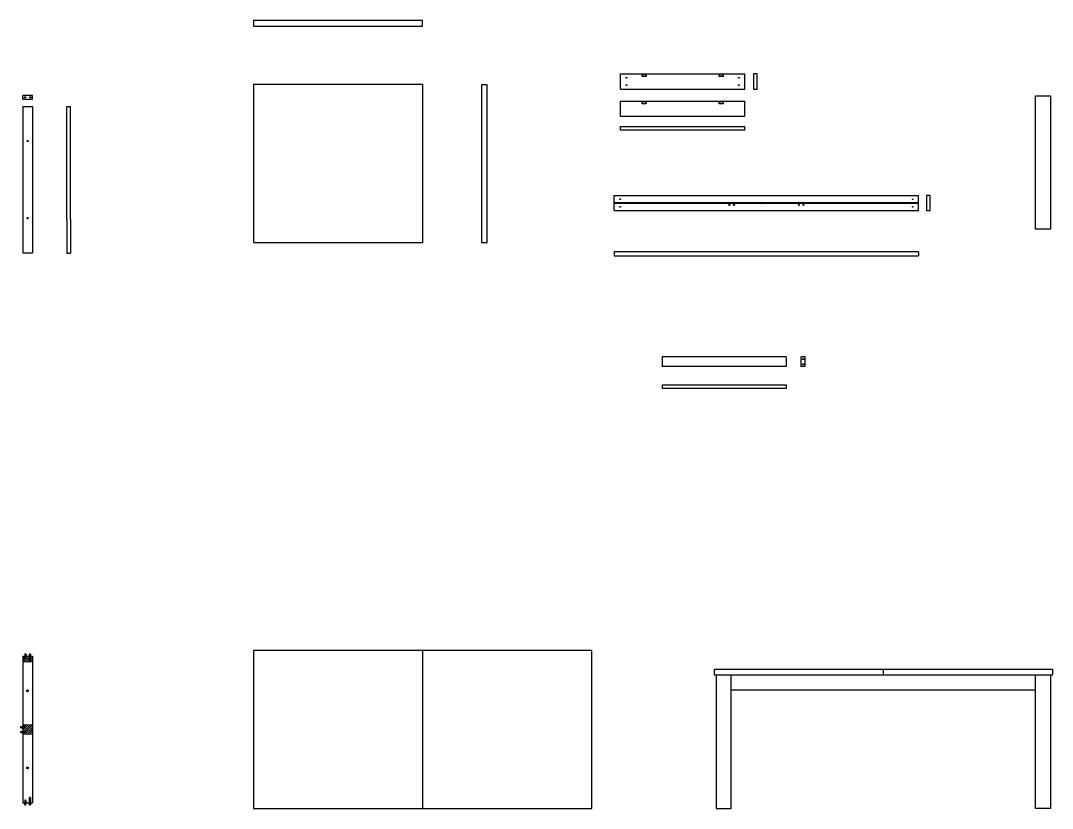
# Model space of a CAD drawing. Header units: millimetres. Extents: x 87 to 2337, y 122 to 625.
# Drawn here: x 87 to 636, y 122 to 541 of the extents above; entities that cross this region are included whole.
import ezdxf

# ---------------------------------------------------------------- set-up
doc = ezdxf.new("R2010")
doc.units = ezdxf.units.MM
doc.linetypes.add('TRATTOPUNTO', pattern=[25.4, 12.7, -6.35, 0, -6.35])
doc.layers.get('0').update_dxf_attribs({"color": 255})
doc.layers.add('A-FURN', color=8, linetype='Continuous', lineweight=18)
doc.layers.add('VITI', color=4, linetype='Continuous')
pattern_1 = [(45, (-818.4699, 0), (-0.561266, 0.561266), [])]

# ---------------------------------------------------------------- blocks, each defined once
blk = doc.blocks.new('*U88')
blk.add_lwpolyline([(0, 0), (0, 0.1), (0.05, 0), (0.12, -0.4), (0.12, -0.5), (0.07, -0.4), (0, 0)])
blk = doc.blocks.new('*U89')
at = {"color": 0, "linetype": 'ByBlock', "lineweight": -2, "transparency": 16777216}
for p in [(42.38, 270.66), (42.6, 270.66), (42.81, 270.66), (43.03, 270.66), (43.24, 270.66)]:
    blk.add_blockref('*U88', p, dxfattribs=at)
blk = doc.blocks.new('*U86')
blk.add_lwpolyline([(0, 0), (0, 0.1), (0.05, 0), (0.12, -0.4), (0.12, -0.5), (0.07, -0.4), (0, 0)])
blk = doc.blocks.new('*U87')
at = {"color": 0, "linetype": 'ByBlock', "lineweight": -2, "transparency": 16777216}
for p in [(42.38, 270.66), (42.6, 270.66), (42.81, 270.66), (43.03, 270.66), (43.24, 270.66)]:
    blk.add_blockref('*U86', p, dxfattribs=at)

msp = doc.modelspace()

# ---------------------------------------------------------------- hatches: boundary and pattern name
at = {"layer": 'A-FURN'}
h = msp.add_hatch(dxfattribs=at)
h.set_pattern_fill('ANSI31', color=256, scale=0.25)
h.set_pattern_definition(pattern_1)
h.paths.add_polyline_path([(91.78, 203.09), (89.93, 203.09), (89.93, 203.08), (89.93, 202.94), (89.93, 201.95, -0.147519), (89.92, 201.92), (89.86, 201.83, -0.251337), (89.78, 201.79), (89.48, 201.79, -0.250678), (89.4, 201.83), (89.34, 201.92, -0.148152), (89.33, 201.95), (89.33, 202.94), (89.33, 203.08), (89.33, 203.09), (88.38, 203.09), (88.38, 199.98), (93.38, 199.98), (93.38, 203.09), (92.48, 203.09), (92.48, 200.84), (92.33, 200.84), (92.33, 200.44), (92.43, 200.44), (92.43, 200.24), (91.83, 200.24), (91.83, 200.44), (91.93, 200.44), (91.93, 200.84), (91.78, 200.84)])
h = msp.add_hatch(dxfattribs=at)
h.set_pattern_fill('ANSI31', color=256, scale=0.25)
h.set_pattern_definition(pattern_1)
h.paths.add_polyline_path([(93.38, 166.59), (88.38, 166.59), (88.38, 165.58), (88.45, 165.58), (89.45, 165.58), (89.56, 165.51, -0.251337), (89.6, 165.43), (89.6, 165.14, -0.250678), (89.56, 165.05), (89.45, 164.98), (88.45, 164.98), (88.38, 164.98), (88.38, 163.08), (88.45, 163.08), (89.45, 163.08), (89.56, 163.01, -0.251337), (89.6, 162.93), (89.6, 162.64, -0.250678), (89.56, 162.55), (89.45, 162.48), (88.45, 162.48), (88.38, 162.48), (88.38, 161.59), (93.38, 161.59)])

# ---------------------------------------------------------------- linework, layer by layer
for p, q in [((301.1, 541.27), (211.1, 541.27)), ((211.1, 541.27), (211.1, 538.27)), ((211.1, 538.27), (301.1, 538.27)), ((301.1, 538.27), (301.1, 541.27)), ((406.47, 512.88), (472.47, 512.88)), ((406.47, 504.88), (406.47, 512.88)), ((417.97, 511.48), (417.97, 512.18)), ((417.97, 512.18), (418.47, 512.18)), ((419.97, 511.48), (417.97, 511.48)), ((418.47, 512.18), (418.47, 512.88)), ((419.47, 512.88), (419.47, 512.18)), ((419.97, 512.18), (419.47, 512.18)), ((419.97, 512.18), (419.97, 511.48)), ((458.97, 511.48), (458.97, 512.18)), ((458.97, 512.18), (459.47, 512.18)), ((460.97, 511.48), (458.97, 511.48)), ((459.47, 512.18), (459.47, 512.88)), ((460.47, 512.88), (460.47, 512.18)), ((460.97, 512.18), (460.47, 512.18)), ((460.97, 512.18), (460.97, 511.48)), ((472.47, 504.88), (472.47, 512.88)), ((477.18, 512.88), (477.18, 504.88)), ((479.18, 512.88), (477.18, 512.88)), ((479.18, 504.88), (479.18, 512.88)), ((211.1, 507.27), (211.1, 423.27)), ((301.1, 507.27), (211.1, 507.27)), ((301.1, 507.27), (301.1, 423.27)), ((335.44, 507.17), (332.44, 507.17)), ((332.44, 507.17), (332.44, 423.17)), ((335.44, 423.17), (335.44, 507.17)), ((93.38, 501.43), (88.38, 501.43)), ((88.38, 499.43), (88.38, 501.43)), ((93.38, 499.43), (93.38, 501.43)), ((406.47, 504.88), (472.47, 504.88)), ((477.18, 504.88), (479.18, 504.88)), ((627.21, 430.22), (627.21, 501.22)), ((635.21, 501.22), (635.21, 430.22)), ((88.38, 499.43), (93.38, 499.43)), ((88.38, 495.65), (88.38, 417.65)), ((88.38, 495.65), (93.38, 495.65)), ((88.38, 495.65), (90.88, 495.65)), ((90.88, 495.65), (93.38, 495.65)), ((93.38, 495.65), (93.38, 417.65)), ((111.69, 477.39), (111.69, 495.51)), ((111.69, 495.51), (113.7, 495.51)), ((113.7, 477.47), (113.7, 495.51)), ((406.47, 498.41), (472.47, 498.41)), ((406.47, 490.41), (406.47, 498.41)), ((417.97, 497.01), (417.97, 497.71)), ((417.97, 497.71), (418.47, 497.71)), ((419.97, 497.01), (417.97, 497.01)), ((418.47, 497.71), (418.47, 498.41)), ((418.47, 498.41), (419.47, 498.41)), ((419.47, 498.41), (419.47, 497.71)), ((419.97, 497.71), (419.47, 497.71)), ((419.97, 497.71), (419.97, 497.01)), ((458.97, 497.01), (458.97, 497.71)), ((458.97, 497.71), (459.47, 497.71)), ((460.97, 497.01), (458.97, 497.01)), ((459.47, 497.71), (459.47, 498.41)), ((460.47, 498.41), (460.47, 497.71)), ((460.97, 497.71), (460.47, 497.71)), ((460.97, 497.71), (460.97, 497.01)), ((472.47, 490.41), (472.47, 498.41)), ((406.47, 490.41), (472.47, 490.41)), ((406.47, 483.01), (406.47, 485.01)), ((406.47, 485.01), (472.47, 485.01)), ((472.47, 483.01), (472.47, 485.01)), ((472.47, 483.01), (406.47, 483.01)), ((111.68, 435.65), (111.69, 477.39)), ((113.7, 435.51), (113.7, 477.47)), ((403.05, 448.21), (565.05, 448.21)), ((403.05, 440.21), (403.05, 448.21)), ((565.05, 440.21), (565.05, 448.21)), ((571.19, 448.29), (569.19, 448.21)), ((569.19, 448.21), (569.19, 440.21)), ((571.19, 440.21), (571.19, 448.29)), ((403.05, 440.21), (565.05, 440.21)), ((569.19, 440.21), (571.19, 440.21)), ((111.68, 435.65), (111.69, 417.51)), ((113.7, 435.51), (113.7, 417.51)), ((635.21, 430.22), (627.21, 430.22)), ((211.1, 423.27), (301.1, 423.27)), ((332.44, 423.17), (335.44, 423.17)), ((335.44, 423.17), (335.44, 424.17)), ((88.38, 417.65), (93.38, 417.65)), ((111.69, 417.51), (113.7, 417.51)), ((565.05, 418.17), (403.05, 418.17)), ((403.05, 418.17), (403.05, 416.17)), ((565.05, 418.17), (565.05, 416.17)), ((403.05, 416.17), (565.05, 416.17)), ((494.62, 362.29), (428.62, 362.29)), ((428.62, 362.29), (428.62, 359.79)), ((428.62, 359.79), (428.62, 357.29)), ((494.62, 357.29), (428.62, 357.29)), ((494.62, 362.29), (494.62, 357.29)), ((502.61, 357.29), (502.61, 362.29)), ((504.61, 362.29), (502.61, 362.29)), ((504.61, 357.29), (502.61, 357.29)), ((504.61, 357.29), (504.61, 362.29)), ((428.62, 347.5), (494.62, 347.5)), ((428.62, 347.5), (428.62, 345.55)), ((494.62, 347.5), (494.62, 345.5)), ((494.62, 345.5), (428.62, 345.55)), ((89.33, 204.09), (89.93, 204.09)), ((89.33, 204.08), (89.33, 203.08)), ((89.4, 204.2), (89.34, 204.1)), ((89.45, 203.99), (89.45, 203.08)), ((89.78, 204.24), (89.48, 204.24)), ((89.57, 203.99), (89.57, 203.08)), ((89.69, 203.99), (89.69, 203.08)), ((89.81, 203.99), (89.81, 203.08)), ((89.86, 204.2), (89.92, 204.1)), ((89.93, 204.07), (89.93, 203.08)), ((91.93, 204.1), (91.93, 204.19)), ((91.93, 203.88), (91.93, 204.05)), ((91.93, 203.66), (91.93, 203.83)), ((91.93, 203.45), (91.93, 203.61)), ((91.93, 203.23), (91.93, 203.4)), ((91.93, 203.09), (91.93, 203.18)), ((91.98, 204.24), (92.28, 204.24)), ((92.33, 204.19), (92.33, 204.17)), ((92.33, 204.12), (92.33, 203.95)), ((92.33, 203.9), (92.33, 203.73)), ((92.33, 203.68), (92.33, 203.52)), ((92.33, 203.47), (92.33, 203.3)), ((92.33, 203.25), (92.33, 203.09)), ((211.1, 206.09), (211.1, 122.09)), ((391.1, 206.09), (211.1, 206.09)), ((301.1, 206.09), (301.1, 122.09)), ((391.1, 122.09), (391.1, 206.09)), ((88.38, 203.09), (88.38, 125.09)), ((88.38, 203.09), (93.38, 203.09)), ((88.38, 203.09), (90.88, 203.09)), ((89.33, 203.08), (89.33, 202.94)), ((89.33, 201.95), (89.33, 202.94)), ((89.33, 201.94), (89.93, 201.94)), ((89.4, 201.83), (89.34, 201.92)), ((89.45, 203.08), (89.45, 202.94)), ((89.45, 201.95), (89.45, 202.94)), ((89.78, 201.79), (89.48, 201.79)), ((89.57, 203.08), (89.57, 202.94)), ((89.57, 201.95), (89.57, 202.94)), ((89.69, 203.08), (89.69, 202.94)), ((89.69, 201.95), (89.69, 202.94)), ((89.81, 203.08), (89.81, 202.94)), ((89.81, 201.95), (89.81, 202.94)), ((89.86, 201.83), (89.92, 201.92)), ((89.93, 203.08), (89.93, 202.94)), ((89.93, 201.95), (89.93, 202.94)), ((90.88, 203.09), (93.38, 203.09)), ((91.78, 200.84), (91.78, 203.09)), ((91.78, 203.09), (92.48, 203.09)), ((91.78, 203.04), (91.78, 202.94)), ((91.85, 202.99), (91.78, 203.04)), ((91.78, 200.94), (91.85, 200.99)), ((91.78, 200.84), (92.48, 200.84)), ((91.83, 200.44), (92.43, 200.44)), ((91.83, 200.24), (91.83, 200.44)), ((91.83, 200.24), (92.43, 200.24)), ((91.85, 200.99), (91.85, 202.99)), ((91.93, 201.04), (91.93, 202.94)), ((91.93, 200.84), (91.93, 200.44)), ((91.95, 200.84), (92.3, 200.84)), ((92.33, 201.04), (92.33, 202.94)), ((92.33, 200.84), (92.33, 200.44)), ((92.4, 202.99), (92.48, 203.04)), ((92.4, 200.99), (92.4, 202.99)), ((92.48, 200.94), (92.4, 200.99)), ((92.43, 200.24), (92.43, 200.44)), ((92.48, 203.09), (92.48, 200.84)), ((92.48, 200.94), (92.48, 201.04)), ((93.38, 203.09), (93.38, 125.09)), ((456.21, 196.09), (636.21, 196.09)), ((456.21, 196.09), (456.21, 193.09)), ((456.21, 193.09), (636.21, 193.09)), ((456.21, 193.09), (457.21, 193.09)), ((457.21, 193.09), (457.21, 122.09)), ((465.21, 122.09), (465.21, 193.09)), ((627.21, 122.09), (627.21, 193.09)), ((635.21, 193.09), (635.21, 122.09)), ((636.21, 196.09), (636.21, 193.09)), ((465.21, 185.09), (627.21, 185.09)), ((87.15, 165.43), (87.15, 165.14)), ((87.19, 165.51), (87.29, 165.58)), ((87.19, 165.05), (87.29, 164.99)), ((87.3, 164.99), (87.3, 165.58)), ((87.31, 164.98), (88.31, 164.98)), ((87.32, 165.58), (88.31, 165.58)), ((87.4, 165.46), (88.31, 165.46)), ((87.4, 165.34), (88.31, 165.34)), ((87.4, 165.22), (88.31, 165.22)), ((87.4, 165.1), (88.31, 165.1)), ((88.31, 165.58), (88.45, 165.58)), ((88.31, 165.46), (88.45, 165.46)), ((88.31, 165.34), (88.45, 165.34)), ((88.31, 165.22), (88.45, 165.22)), ((88.31, 165.1), (88.45, 165.1)), ((88.31, 164.98), (88.45, 164.98)), ((89.44, 165.58), (88.45, 165.58)), ((89.44, 165.46), (88.45, 165.46)), ((89.44, 165.34), (88.45, 165.34)), ((89.44, 165.22), (88.45, 165.22)), ((89.44, 165.1), (88.45, 165.1)), ((89.44, 164.98), (88.45, 164.98)), ((89.45, 164.99), (89.45, 165.58)), ((89.56, 165.51), (89.47, 165.58)), ((89.56, 165.05), (89.47, 164.99)), ((89.6, 165.43), (89.6, 165.14)), ((87.15, 162.93), (87.15, 162.64)), ((87.19, 163.01), (87.29, 163.08)), ((87.19, 162.55), (87.29, 162.49)), ((87.3, 162.49), (87.3, 163.08)), ((87.31, 162.48), (88.31, 162.48)), ((87.32, 163.08), (88.31, 163.08)), ((87.4, 162.96), (88.31, 162.96)), ((87.4, 162.84), (88.31, 162.84)), ((87.4, 162.72), (88.31, 162.72)), ((87.4, 162.6), (88.31, 162.6)), ((88.31, 163.08), (88.45, 163.08)), ((88.31, 162.96), (88.45, 162.96)), ((88.31, 162.84), (88.45, 162.84)), ((88.31, 162.72), (88.45, 162.72)), ((88.31, 162.6), (88.45, 162.6)), ((88.31, 162.48), (88.45, 162.48)), ((89.44, 163.08), (88.45, 163.08)), ((89.44, 162.96), (88.45, 162.96)), ((89.44, 162.84), (88.45, 162.84)), ((89.44, 162.72), (88.45, 162.72)), ((89.44, 162.6), (88.45, 162.6)), ((89.44, 162.48), (88.45, 162.48)), ((89.45, 162.49), (89.45, 163.08)), ((89.56, 163.01), (89.47, 163.08)), ((89.56, 162.55), (89.47, 162.49)), ((89.6, 162.93), (89.6, 162.64)), ((89.4, 126.35), (89.34, 126.26)), ((89.78, 126.4), (89.48, 126.4)), ((89.86, 126.35), (89.92, 126.26)), ((92.48, 127.34), (91.78, 127.34)), ((91.78, 125.09), (91.78, 127.34)), ((91.78, 127.24), (91.78, 127.14)), ((91.78, 127.24), (91.85, 127.19)), ((92.43, 127.94), (91.83, 127.94)), ((91.83, 127.94), (91.83, 127.74)), ((92.43, 127.74), (91.83, 127.74)), ((91.85, 127.19), (91.85, 125.19)), ((91.93, 127.34), (91.93, 127.74)), ((91.93, 127.14), (91.93, 125.24)), ((92.3, 127.34), (91.95, 127.34)), ((92.33, 127.34), (92.33, 127.74)), ((92.33, 127.14), (92.33, 125.24)), ((92.48, 127.24), (92.4, 127.19)), ((92.4, 127.19), (92.4, 125.19)), ((92.43, 127.94), (92.43, 127.74)), ((92.48, 127.34), (92.48, 125.09)), ((88.38, 125.09), (93.38, 125.09)), ((90.88, 125.09), (88.38, 125.09)), ((89.33, 126.25), (89.93, 126.25)), ((89.33, 126.23), (89.33, 125.24)), ((89.33, 125.24), (89.33, 125.1)), ((89.33, 124.11), (89.33, 125.1)), ((89.33, 124.09), (89.93, 124.09)), ((89.4, 123.99), (89.34, 124.08)), ((89.45, 126.15), (89.45, 125.24)), ((89.45, 125.24), (89.45, 125.1)), ((89.45, 124.11), (89.45, 125.1)), ((89.78, 123.94), (89.48, 123.94)), ((89.57, 126.15), (89.57, 125.24)), ((89.57, 125.24), (89.57, 125.1)), ((89.57, 124.11), (89.57, 125.1)), ((89.69, 126.15), (89.69, 125.24)), ((89.69, 125.24), (89.69, 125.1)), ((89.69, 124.11), (89.69, 125.1)), ((89.81, 126.15), (89.81, 125.24)), ((89.81, 125.24), (89.81, 125.1)), ((89.81, 124.11), (89.81, 125.1)), ((89.86, 123.99), (89.92, 124.08)), ((89.93, 126.23), (89.93, 125.24)), ((89.93, 125.24), (89.93, 125.1)), ((89.93, 124.11), (89.93, 125.1)), ((90.88, 125.09), (93.38, 125.09)), ((91.85, 125.19), (91.78, 125.14)), ((92.48, 125.09), (91.78, 125.09)), ((91.93, 124.93), (91.93, 125.09)), ((91.93, 124.72), (91.93, 124.88)), ((91.93, 124.5), (91.93, 124.67)), ((91.93, 124.29), (91.93, 124.45)), ((91.93, 124.07), (91.93, 124.24)), ((91.93, 123.99), (91.93, 124.02)), ((92.28, 123.94), (91.98, 123.94)), ((92.33, 125.09), (92.33, 125.01)), ((92.33, 124.96), (92.33, 124.79)), ((92.33, 124.74), (92.33, 124.57)), ((92.33, 124.52), (92.33, 124.36)), ((92.33, 124.31), (92.33, 124.14)), ((92.33, 124.09), (92.33, 123.99)), ((92.4, 125.19), (92.48, 125.14)), ((92.48, 125.14), (92.48, 125.24)), ((211.1, 122.09), (391.1, 122.09)), ((457.21, 122.09), (465.21, 122.09)), ((635.21, 122.09), (627.21, 122.09))]:
    msp.add_line(p, q)
at = {"linetype": 'TRATTOPUNTO'}
for p, q in [((627.21, 501.22), (635.21, 501.22)), ((546.21, 196.09), (546.21, 193.12))]:
    msp.add_line(p, q, dxfattribs=at)
for centre, radius in [((409.62, 510.88), 0.2), ((469.32, 510.88), 0.2), ((409.62, 506.88), 0.2), ((469.32, 506.88), 0.2), ((89.48, 500.43), 0.3), ((92.28, 500.43), 0.3), ((90.88, 477.15), 0.28), ((406.2, 446.31), 0.2), ((561.9, 446.21), 0.2), ((406.2, 442.21), 0.2), ((464.3, 443.2), 0.3), ((466.8, 443.2), 0.3), ((484.05, 444.21), 0.2), ((501.3, 443.2), 0.3), ((503.8, 443.2), 0.3), ((561.9, 442.21), 0.2), ((90.88, 436.15), 0.28), ((503.61, 361.19), 0.3), ((503.61, 358.39), 0.3), ((90.88, 184.59), 0.5), ((90.88, 184.59), 0.28), ((90.88, 143.59), 0.5), ((90.88, 143.59), 0.28)]:
    msp.add_circle(centre, radius)
for centre, radius, start, end in [((89.38, 204.08), 0.05, 146.2912, 180), ((89.48, 204.14), 0.1, 90, 146.2912), ((89.78, 204.14), 0.1, 33.5668, 90), ((89.88, 204.07), 0.05, 0, 33.5668), ((91.98, 204.19), 0.05, 90, 180), ((92.28, 204.19), 0.05, 0, 90), ((89.38, 201.95), 0.05, 180, 213.7088), ((89.48, 201.89), 0.1, 213.7088, 270), ((89.78, 201.89), 0.1, 270, 326.4332), ((89.88, 201.95), 0.05, 326.4332, 0), ((87.25, 165.43), 0.1, 123.5668, 180), ((87.25, 165.14), 0.1, 180, 236.2912), ((87.32, 165.53), 0.05, 90, 123.5668), ((87.31, 165.03), 0.05, 236.2912, 270), ((89.44, 165.53), 0.05, 56.4332, 90), ((89.44, 165.03), 0.05, 270, 303.7088), ((89.5, 165.43), 0.1, 0, 56.4332), ((89.5, 165.14), 0.1, 303.7088, 0), ((87.25, 162.93), 0.1, 123.5668, 180), ((87.25, 162.64), 0.1, 180, 236.2912), ((87.32, 163.03), 0.05, 90, 123.5668), ((87.31, 162.53), 0.05, 236.2912, 270), ((89.44, 163.03), 0.05, 56.4332, 90), ((89.44, 162.53), 0.05, 270, 303.7088), ((89.5, 162.93), 0.1, 0, 56.4332), ((89.5, 162.64), 0.1, 303.7088, 0), ((89.48, 126.3), 0.1, 90, 146.2912), ((89.78, 126.3), 0.1, 33.5668, 90), ((89.38, 126.23), 0.05, 146.2912, 180), ((89.38, 124.11), 0.05, 180, 213.7088), ((89.48, 124.04), 0.1, 213.7088, 270), ((89.78, 124.04), 0.1, 270, 326.4332), ((89.88, 126.23), 0.05, 0, 33.5668), ((89.88, 124.11), 0.05, 326.4332, 0), ((91.98, 123.99), 0.05, 180, 270), ((92.28, 123.99), 0.05, 270, 360)]:
    msp.add_arc(centre, radius, start, end)
for points in [[(91.93, 202.94), (91.93, 203.08), (92.33, 203.08), (92.33, 202.94)], [(92.33, 201.04), (92.33, 200.91), (91.93, 200.91), (91.93, 201.04)], [(91.93, 127.14), (91.93, 127.28), (92.33, 127.28), (92.33, 127.14)], [(92.33, 125.24), (92.33, 125.11), (91.93, 125.11), (91.93, 125.24)]]:
    msp.add_open_spline(points, degree=3)
at = {"layer": 'A-FURN'}
for p, q in [((88.38, 199.98), (93.38, 199.98)), ((88.38, 166.59), (93.38, 166.59)), ((88.38, 161.59), (93.38, 161.59))]:
    msp.add_line(p, q, dxfattribs=at)
at = {"layer": 'VITI'}
for p, q in [((483.87, 444.31), (403.05, 444.31)), ((403.05, 444.11), (483.87, 444.11)), ((565.05, 444.31), (484.22, 444.31)), ((484.22, 444.11), (565.05, 444.11))]:
    msp.add_line(p, q, dxfattribs=at)

# ---------------------------------------------------------------- block references
for name, p, rotation in [('*U89', (362.59, 160.8), 90), ('*U87', (-178.33, 167.39), 270)]:
    msp.add_blockref(name, p, dxfattribs=dict(rotation=rotation))

doc.saveas('drawing.dxf')
